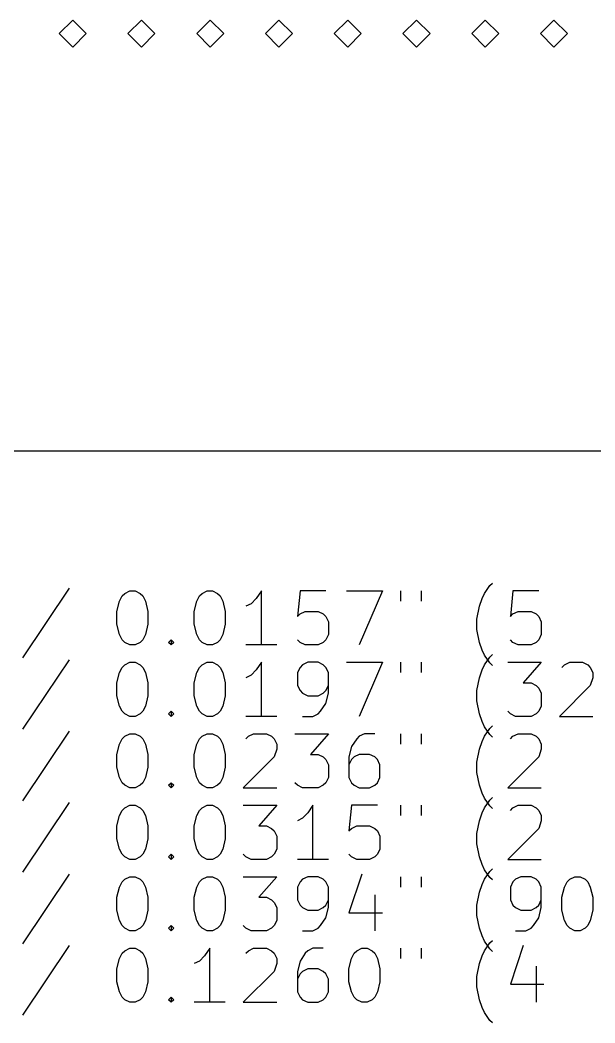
# Model space of a CAD drawing. Extents: x 122 to 201, y -145.1 to -71.
# Drawn here: x 141.18 to 162.41, y -145.12 to -108.08 of the extents above; entities that cross this region are included whole.
import ezdxf

# ---------------------------------------------------------------- set-up
doc = ezdxf.new("R2010")
doc.units = 0
doc.layers.add('BLACK', color=7, linetype='CONTINUOUS')

msp = doc.modelspace()

# ---------------------------------------------------------------- linework, layer by layer
at = {"layer": 'BLACK', "linetype": 'CONTINUOUS'}
for p, q in [((143.12, -108.08), (142.62, -108.58)), ((143.62, -108.58), (143.12, -108.08)), ((145.66, -108.08), (145.16, -108.58)), ((146.16, -108.58), (145.66, -108.08)), ((148.2, -108.08), (147.7, -108.58)), ((148.7, -108.58), (148.2, -108.08)), ((150.74, -108.08), (150.24, -108.58)), ((151.24, -108.58), (150.74, -108.08)), ((153.28, -108.08), (152.78, -108.58)), ((153.78, -108.58), (153.28, -108.08)), ((155.82, -108.08), (155.32, -108.58)), ((156.32, -108.58), (155.82, -108.08)), ((158.36, -108.08), (157.86, -108.58)), ((158.86, -108.58), (158.36, -108.08)), ((160.9, -108.08), (160.4, -108.58)), ((161.4, -108.58), (160.9, -108.08)), ((142.62, -108.58), (143.12, -109.08)), ((143.12, -109.08), (143.62, -108.58)), ((145.16, -108.58), (145.66, -109.08)), ((145.66, -109.08), (146.16, -108.58)), ((147.7, -108.58), (148.2, -109.08)), ((148.2, -109.08), (148.7, -108.58)), ((150.24, -108.58), (150.74, -109.08)), ((150.74, -109.08), (151.24, -108.58)), ((152.78, -108.58), (153.28, -109.08)), ((153.28, -109.08), (153.78, -108.58)), ((155.32, -108.58), (155.82, -109.08)), ((155.82, -109.08), (156.32, -108.58)), ((157.86, -108.58), (158.36, -109.08)), ((158.36, -109.08), (158.86, -108.58)), ((160.4, -108.58), (160.9, -109.08)), ((160.9, -109.08), (161.4, -108.58)), ((190.75, -124), (133.5, -124)), ((158.527, -128.969), (158.623, -128.874)), ((142.985, -129.065), (141.27, -131.636)), ((144.946, -129.35), (145.042, -129.255)), ((145.042, -129.255), (145.232, -129.16)), ((145.232, -129.16), (145.423, -129.16)), ((145.423, -129.16), (145.613, -129.255)), ((145.613, -129.255), (145.708, -129.35)), ((147.804, -129.35), (147.899, -129.255)), ((147.899, -129.255), (148.089, -129.16)), ((148.089, -129.16), (148.28, -129.16)), ((148.28, -129.16), (148.47, -129.255)), ((148.47, -129.255), (148.565, -129.35)), ((150.089, -129.16), (149.899, -129.445)), ((150.089, -131.16), (150.089, -129.16)), ((151.518, -129.16), (151.423, -130.112)), ((152.47, -129.16), (151.518, -129.16)), ((153.232, -129.16), (154.565, -129.16)), ((154.565, -129.16), (153.708, -131.16)), ((155.232, -129.16), (155.232, -129.541)), ((155.994, -129.16), (155.994, -129.541)), ((158.242, -129.445), (158.337, -129.255)), ((158.337, -129.255), (158.527, -128.969)), ((159.385, -129.16), (159.289, -130.112)), ((160.337, -129.16), (159.385, -129.16)), ((144.756, -129.922), (144.851, -129.541)), ((144.851, -129.541), (144.946, -129.35)), ((145.708, -129.35), (145.804, -129.541)), ((145.804, -129.541), (145.899, -129.922)), ((147.613, -129.922), (147.708, -129.541)), ((147.708, -129.541), (147.804, -129.35)), ((148.565, -129.35), (148.661, -129.541)), ((148.661, -129.541), (148.756, -129.922)), ((149.708, -129.636), (149.518, -129.731)), ((149.899, -129.445), (149.708, -129.636)), ((158.146, -129.731), (158.242, -129.445)), ((144.756, -130.398), (144.756, -129.922)), ((145.899, -129.922), (145.899, -130.398)), ((147.613, -130.398), (147.613, -129.922)), ((148.756, -129.922), (148.756, -130.398)), ((151.423, -130.112), (151.518, -130.017)), ((151.518, -130.017), (151.708, -129.922)), ((151.708, -129.922), (152.185, -129.922)), ((152.185, -129.922), (152.375, -130.017)), ((152.375, -130.017), (152.47, -130.112)), ((158.051, -130.207), (158.146, -129.731)), ((159.289, -130.112), (159.385, -130.017)), ((159.385, -130.017), (159.575, -129.922)), ((159.575, -129.922), (160.051, -129.922)), ((160.051, -129.922), (160.242, -130.017)), ((160.242, -130.017), (160.337, -130.112)), ((152.47, -130.112), (152.565, -130.303)), ((152.565, -130.303), (152.565, -130.779)), ((158.051, -130.588), (158.051, -130.207)), ((160.337, -130.112), (160.432, -130.303)), ((160.432, -130.303), (160.432, -130.779)), ((144.851, -130.779), (144.756, -130.398)), ((145.899, -130.398), (145.804, -130.779)), ((147.708, -130.779), (147.613, -130.398)), ((148.756, -130.398), (148.661, -130.779)), ((158.146, -131.065), (158.051, -130.588)), ((144.946, -130.969), (144.851, -130.779)), ((145.042, -131.065), (144.946, -130.969)), ((145.232, -131.16), (145.042, -131.065)), ((145.613, -131.065), (145.423, -131.16)), ((145.708, -130.969), (145.613, -131.065)), ((145.804, -130.779), (145.708, -130.969)), ((146.661, -131.065), (146.756, -130.969)), ((146.756, -131.16), (146.661, -131.065)), ((146.756, -130.969), (146.851, -131.065)), ((146.756, -130.969), (146.756, -131.16)), ((146.851, -131.065), (146.756, -131.16)), ((147.804, -130.969), (147.708, -130.779)), ((147.899, -131.065), (147.804, -130.969)), ((148.089, -131.16), (147.899, -131.065)), ((148.47, -131.065), (148.28, -131.16)), ((148.565, -130.969), (148.47, -131.065)), ((148.661, -130.779), (148.565, -130.969)), ((151.518, -131.065), (151.423, -130.969)), ((151.708, -131.16), (151.518, -131.065)), ((152.375, -131.065), (152.185, -131.16)), ((152.47, -130.969), (152.375, -131.065)), ((152.565, -130.779), (152.47, -130.969)), ((158.242, -131.35), (158.146, -131.065)), ((159.385, -131.065), (159.289, -130.969)), ((159.575, -131.16), (159.385, -131.065)), ((160.242, -131.065), (160.051, -131.16)), ((160.337, -130.969), (160.242, -131.065)), ((160.432, -130.779), (160.337, -130.969)), ((145.423, -131.16), (145.232, -131.16)), ((148.28, -131.16), (148.089, -131.16)), ((150.661, -131.16), (149.518, -131.16)), ((152.185, -131.16), (151.708, -131.16)), ((158.337, -131.541), (158.242, -131.35)), ((160.051, -131.16), (159.575, -131.16)), ((142.985, -131.705), (141.27, -134.276)), ((145.042, -131.895), (145.232, -131.8)), ((145.232, -131.8), (145.423, -131.8)), ((145.423, -131.8), (145.613, -131.895)), ((147.899, -131.895), (148.089, -131.8)), ((148.089, -131.8), (148.28, -131.8)), ((148.28, -131.8), (148.47, -131.895)), ((150.089, -131.8), (149.899, -132.085)), ((150.089, -133.8), (150.089, -131.8)), ((151.804, -131.8), (151.613, -131.895)), ((152.185, -131.8), (151.804, -131.8)), ((152.375, -131.895), (152.185, -131.8)), ((153.232, -131.8), (154.565, -131.8)), ((154.565, -131.8), (153.708, -133.8)), ((155.232, -131.8), (155.232, -132.181)), ((155.994, -131.8), (155.994, -132.181)), ((158.527, -131.826), (158.337, -131.541)), ((158.337, -131.895), (158.527, -131.609)), ((158.527, -131.609), (158.623, -131.514)), ((158.623, -131.922), (158.527, -131.826)), ((159.194, -131.8), (160.432, -131.8)), ((160.432, -131.8), (159.765, -132.562)), ((161.289, -131.895), (161.48, -131.8)), ((161.48, -131.8), (161.956, -131.8)), ((161.956, -131.8), (162.146, -131.895)), ((144.756, -132.562), (144.851, -132.181)), ((144.851, -132.181), (144.946, -131.99)), ((144.946, -131.99), (145.042, -131.895)), ((145.613, -131.895), (145.708, -131.99)), ((145.708, -131.99), (145.804, -132.181)), ((145.804, -132.181), (145.899, -132.562)), ((147.613, -132.562), (147.708, -132.181)), ((147.708, -132.181), (147.804, -131.99)), ((147.804, -131.99), (147.899, -131.895)), ((148.47, -131.895), (148.565, -131.99)), ((148.565, -131.99), (148.661, -132.181)), ((148.661, -132.181), (148.756, -132.562)), ((149.899, -132.085), (149.708, -132.276)), ((151.518, -131.99), (151.423, -132.181)), ((151.423, -132.181), (151.423, -132.657)), ((151.613, -131.895), (151.518, -131.99)), ((152.47, -131.99), (152.375, -131.895)), ((152.565, -132.181), (152.47, -131.99)), ((152.565, -132.943), (152.565, -132.181)), ((158.146, -132.371), (158.242, -132.085)), ((158.242, -132.085), (158.337, -131.895)), ((161.194, -131.99), (161.289, -131.895)), ((162.146, -131.895), (162.242, -131.99)), ((162.242, -131.99), (162.337, -132.181)), ((162.337, -132.181), (162.337, -132.371)), ((144.756, -133.038), (144.756, -132.562)), ((145.899, -132.562), (145.899, -133.038)), ((147.613, -133.038), (147.613, -132.562)), ((148.756, -132.562), (148.756, -133.038)), ((149.708, -132.276), (149.518, -132.371)), ((158.051, -132.847), (158.146, -132.371)), ((159.765, -132.562), (160.051, -132.562)), ((160.051, -132.562), (160.242, -132.657)), ((162.337, -132.371), (162.242, -132.657)), ((151.423, -132.657), (151.518, -132.847)), ((151.518, -132.847), (151.613, -132.943)), ((151.613, -132.943), (151.804, -133.038)), ((152.185, -133.038), (152.375, -132.943)), ((152.375, -132.943), (152.47, -132.847)), ((152.47, -132.847), (152.565, -132.657)), ((152.47, -133.324), (152.565, -132.943)), ((158.051, -133.228), (158.051, -132.847)), ((160.242, -132.657), (160.337, -132.752)), ((160.337, -132.752), (160.432, -132.943)), ((160.432, -132.943), (160.432, -133.419)), ((162.242, -132.657), (161.099, -133.8)), ((144.851, -133.419), (144.756, -133.038)), ((145.899, -133.038), (145.804, -133.419)), ((147.708, -133.419), (147.613, -133.038)), ((148.756, -133.038), (148.661, -133.419)), ((151.804, -133.038), (152.185, -133.038)), ((152.28, -133.609), (152.47, -133.324)), ((158.146, -133.705), (158.051, -133.228)), ((144.946, -133.609), (144.851, -133.419)), ((145.042, -133.705), (144.946, -133.609)), ((145.232, -133.8), (145.042, -133.705)), ((145.613, -133.705), (145.423, -133.8)), ((145.708, -133.609), (145.613, -133.705)), ((145.804, -133.419), (145.708, -133.609)), ((146.661, -133.705), (146.756, -133.609)), ((146.756, -133.8), (146.661, -133.705)), ((146.756, -133.609), (146.851, -133.705)), ((146.756, -133.609), (146.756, -133.8)), ((146.851, -133.705), (146.756, -133.8)), ((147.804, -133.609), (147.708, -133.419)), ((147.899, -133.705), (147.804, -133.609)), ((148.089, -133.8), (147.899, -133.705)), ((148.47, -133.705), (148.28, -133.8)), ((148.565, -133.609), (148.47, -133.705)), ((148.661, -133.419), (148.565, -133.609)), ((151.994, -133.8), (152.185, -133.705)), ((152.185, -133.705), (152.28, -133.609)), ((158.242, -133.99), (158.146, -133.705)), ((159.289, -133.705), (159.194, -133.609)), ((159.48, -133.8), (159.289, -133.705)), ((160.242, -133.705), (160.051, -133.8)), ((160.337, -133.609), (160.242, -133.705)), ((160.432, -133.419), (160.337, -133.609)), ((145.423, -133.8), (145.232, -133.8)), ((148.28, -133.8), (148.089, -133.8)), ((150.661, -133.8), (149.518, -133.8)), ((151.613, -133.8), (151.994, -133.8)), ((158.337, -134.181), (158.242, -133.99)), ((160.051, -133.8), (159.48, -133.8)), ((161.099, -133.8), (162.337, -133.8)), ((142.985, -134.345), (141.27, -136.916)), ((145.042, -134.535), (145.232, -134.44)), ((145.232, -134.44), (145.423, -134.44)), ((145.423, -134.44), (145.613, -134.535)), ((147.899, -134.535), (148.089, -134.44)), ((148.089, -134.44), (148.28, -134.44)), ((148.28, -134.44), (148.47, -134.535)), ((149.613, -134.535), (149.804, -134.44)), ((149.804, -134.44), (150.28, -134.44)), ((150.28, -134.44), (150.47, -134.535)), ((151.327, -134.44), (152.565, -134.44)), ((152.565, -134.44), (151.899, -135.202)), ((153.899, -134.44), (153.708, -134.535)), ((154.28, -134.44), (153.899, -134.44)), ((155.232, -134.44), (155.232, -134.821)), ((155.994, -134.44), (155.994, -134.821)), ((158.527, -134.466), (158.337, -134.181)), ((158.337, -134.535), (158.527, -134.249)), ((158.527, -134.249), (158.623, -134.154)), ((159.385, -134.535), (159.575, -134.44)), ((159.575, -134.44), (160.051, -134.44)), ((160.051, -134.44), (160.242, -134.535)), ((144.756, -135.202), (144.851, -134.821)), ((144.851, -134.821), (144.946, -134.63)), ((144.946, -134.63), (145.042, -134.535)), ((145.613, -134.535), (145.708, -134.63)), ((145.708, -134.63), (145.804, -134.821)), ((145.804, -134.821), (145.899, -135.202)), ((147.613, -135.202), (147.708, -134.821)), ((147.708, -134.821), (147.804, -134.63)), ((147.804, -134.63), (147.899, -134.535)), ((148.47, -134.535), (148.565, -134.63)), ((148.565, -134.63), (148.661, -134.821)), ((148.661, -134.821), (148.756, -135.202)), ((149.518, -134.63), (149.613, -134.535)), ((150.47, -134.535), (150.565, -134.63)), ((150.565, -134.63), (150.661, -134.821)), ((150.661, -134.821), (150.661, -135.011)), ((153.613, -134.63), (153.423, -134.916)), ((153.708, -134.535), (153.613, -134.63)), ((158.146, -135.011), (158.242, -134.725)), ((158.242, -134.725), (158.337, -134.535)), ((158.623, -134.562), (158.527, -134.466)), ((159.289, -134.63), (159.385, -134.535)), ((160.242, -134.535), (160.337, -134.63)), ((160.337, -134.63), (160.432, -134.821)), ((160.432, -134.821), (160.432, -135.011)), ((144.756, -135.678), (144.756, -135.202)), ((145.899, -135.202), (145.899, -135.678)), ((147.613, -135.678), (147.613, -135.202)), ((148.756, -135.202), (148.756, -135.678)), ((150.661, -135.011), (150.565, -135.297)), ((151.899, -135.202), (152.185, -135.202)), ((152.185, -135.202), (152.375, -135.297)), ((153.423, -134.916), (153.327, -135.297)), ((153.708, -135.202), (153.518, -135.297)), ((154.089, -135.202), (153.708, -135.202)), ((154.28, -135.297), (154.089, -135.202)), ((158.051, -135.487), (158.146, -135.011)), ((160.432, -135.011), (160.337, -135.297)), ((150.565, -135.297), (149.423, -136.44)), ((152.375, -135.297), (152.47, -135.392)), ((152.47, -135.392), (152.565, -135.583)), ((153.327, -135.297), (153.327, -136.059)), ((153.423, -135.392), (153.327, -135.583)), ((153.518, -135.297), (153.423, -135.392)), ((154.375, -135.392), (154.28, -135.297)), ((154.47, -135.583), (154.375, -135.392)), ((158.051, -135.868), (158.051, -135.487)), ((160.337, -135.297), (159.194, -136.44)), ((144.851, -136.059), (144.756, -135.678)), ((145.899, -135.678), (145.804, -136.059)), ((147.708, -136.059), (147.613, -135.678)), ((148.756, -135.678), (148.661, -136.059)), ((152.565, -135.583), (152.565, -136.059)), ((154.47, -136.059), (154.47, -135.583)), ((158.146, -136.345), (158.051, -135.868)), ((144.946, -136.249), (144.851, -136.059)), ((145.042, -136.345), (144.946, -136.249)), ((145.708, -136.249), (145.613, -136.345)), ((145.804, -136.059), (145.708, -136.249)), ((146.661, -136.345), (146.756, -136.249)), ((146.756, -136.249), (146.851, -136.345)), ((146.756, -136.249), (146.756, -136.44)), ((147.804, -136.249), (147.708, -136.059)), ((147.899, -136.345), (147.804, -136.249)), ((148.565, -136.249), (148.47, -136.345)), ((148.661, -136.059), (148.565, -136.249)), ((151.423, -136.345), (151.327, -136.249)), ((152.47, -136.249), (152.375, -136.345)), ((152.565, -136.059), (152.47, -136.249)), ((153.327, -136.059), (153.423, -136.249)), ((153.423, -136.249), (153.518, -136.345)), ((154.28, -136.345), (154.375, -136.249)), ((154.375, -136.249), (154.47, -136.059)), ((145.232, -136.44), (145.042, -136.345)), ((145.423, -136.44), (145.232, -136.44)), ((145.613, -136.345), (145.423, -136.44)), ((146.756, -136.44), (146.661, -136.345)), ((146.851, -136.345), (146.756, -136.44)), ((148.089, -136.44), (147.899, -136.345)), ((148.28, -136.44), (148.089, -136.44)), ((148.47, -136.345), (148.28, -136.44)), ((149.423, -136.44), (150.661, -136.44)), ((151.613, -136.44), (151.423, -136.345)), ((152.185, -136.44), (151.613, -136.44)), ((152.375, -136.345), (152.185, -136.44)), ((153.518, -136.345), (153.708, -136.44)), ((153.708, -136.44), (154.089, -136.44)), ((154.089, -136.44), (154.28, -136.345)), ((158.242, -136.63), (158.146, -136.345)), ((158.337, -136.821), (158.242, -136.63)), ((159.194, -136.44), (160.432, -136.44)), ((142.985, -136.985), (141.27, -139.556)), ((158.527, -137.106), (158.337, -136.821)), ((158.337, -137.175), (158.527, -136.889)), ((158.527, -136.889), (158.623, -136.794)), ((144.851, -137.461), (144.946, -137.27)), ((144.946, -137.27), (145.042, -137.175)), ((145.042, -137.175), (145.232, -137.08)), ((145.232, -137.08), (145.423, -137.08)), ((145.423, -137.08), (145.613, -137.175)), ((145.613, -137.175), (145.708, -137.27)), ((145.708, -137.27), (145.804, -137.461)), ((147.708, -137.461), (147.804, -137.27)), ((147.804, -137.27), (147.899, -137.175)), ((147.899, -137.175), (148.089, -137.08)), ((148.089, -137.08), (148.28, -137.08)), ((148.28, -137.08), (148.47, -137.175)), ((148.47, -137.175), (148.565, -137.27)), ((148.565, -137.27), (148.661, -137.461)), ((149.423, -137.08), (150.661, -137.08)), ((150.661, -137.08), (149.994, -137.842)), ((151.804, -137.365), (151.613, -137.556)), ((151.994, -137.08), (151.804, -137.365)), ((151.994, -139.08), (151.994, -137.08)), ((153.423, -137.08), (153.327, -138.032)), ((154.375, -137.08), (153.423, -137.08)), ((155.232, -137.08), (155.232, -137.461)), ((155.994, -137.08), (155.994, -137.461)), ((158.146, -137.651), (158.242, -137.365)), ((158.242, -137.365), (158.337, -137.175)), ((158.623, -137.202), (158.527, -137.106)), ((159.289, -137.27), (159.385, -137.175)), ((159.385, -137.175), (159.575, -137.08)), ((159.575, -137.08), (160.051, -137.08)), ((160.051, -137.08), (160.242, -137.175)), ((160.242, -137.175), (160.337, -137.27)), ((160.337, -137.27), (160.432, -137.461)), ((144.756, -137.842), (144.851, -137.461)), ((145.804, -137.461), (145.899, -137.842)), ((147.613, -137.842), (147.708, -137.461)), ((148.661, -137.461), (148.756, -137.842)), ((151.613, -137.556), (151.423, -137.651)), ((158.051, -138.127), (158.146, -137.651)), ((160.432, -137.651), (160.337, -137.937)), ((160.432, -137.461), (160.432, -137.651)), ((144.756, -138.318), (144.756, -137.842)), ((145.899, -137.842), (145.899, -138.318)), ((147.613, -138.318), (147.613, -137.842)), ((148.756, -137.842), (148.756, -138.318)), ((149.994, -137.842), (150.28, -137.842)), ((150.28, -137.842), (150.47, -137.937)), ((150.47, -137.937), (150.565, -138.032)), ((150.565, -138.032), (150.661, -138.223)), ((153.327, -138.032), (153.423, -137.937)), ((153.423, -137.937), (153.613, -137.842)), ((153.613, -137.842), (154.089, -137.842)), ((154.089, -137.842), (154.28, -137.937)), ((154.28, -137.937), (154.375, -138.032)), ((154.375, -138.032), (154.47, -138.223)), ((158.051, -138.508), (158.051, -138.127)), ((160.337, -137.937), (159.194, -139.08)), ((144.851, -138.699), (144.756, -138.318)), ((145.899, -138.318), (145.804, -138.699)), ((147.708, -138.699), (147.613, -138.318)), ((148.756, -138.318), (148.661, -138.699)), ((150.661, -138.223), (150.661, -138.699)), ((154.47, -138.223), (154.47, -138.699)), ((158.146, -138.985), (158.051, -138.508)), ((144.946, -138.889), (144.851, -138.699)), ((145.042, -138.985), (144.946, -138.889)), ((145.708, -138.889), (145.613, -138.985)), ((145.804, -138.699), (145.708, -138.889)), ((146.661, -138.985), (146.756, -138.889)), ((146.756, -138.889), (146.851, -138.985)), ((146.756, -138.889), (146.756, -139.08)), ((147.804, -138.889), (147.708, -138.699)), ((147.899, -138.985), (147.804, -138.889)), ((148.565, -138.889), (148.47, -138.985)), ((148.661, -138.699), (148.565, -138.889)), ((149.518, -138.985), (149.423, -138.889)), ((150.565, -138.889), (150.47, -138.985)), ((150.661, -138.699), (150.565, -138.889)), ((153.423, -138.985), (153.327, -138.889)), ((154.375, -138.889), (154.28, -138.985)), ((154.47, -138.699), (154.375, -138.889)), ((145.232, -139.08), (145.042, -138.985)), ((145.423, -139.08), (145.232, -139.08)), ((145.613, -138.985), (145.423, -139.08)), ((146.756, -139.08), (146.661, -138.985)), ((146.851, -138.985), (146.756, -139.08)), ((148.089, -139.08), (147.899, -138.985)), ((148.28, -139.08), (148.089, -139.08)), ((148.47, -138.985), (148.28, -139.08)), ((149.708, -139.08), (149.518, -138.985)), ((150.28, -139.08), (149.708, -139.08)), ((150.47, -138.985), (150.28, -139.08)), ((152.565, -139.08), (151.423, -139.08)), ((153.613, -139.08), (153.423, -138.985)), ((154.089, -139.08), (153.613, -139.08)), ((154.28, -138.985), (154.089, -139.08)), ((158.242, -139.27), (158.146, -138.985)), ((158.337, -139.461), (158.242, -139.27)), ((159.194, -139.08), (160.432, -139.08)), ((142.985, -139.625), (141.27, -142.196)), ((153.804, -139.625), (153.327, -141.053)), ((158.527, -139.746), (158.337, -139.461)), ((158.337, -139.815), (158.527, -139.529)), ((158.527, -139.529), (158.623, -139.434)), ((144.851, -140.101), (144.946, -139.91)), ((144.946, -139.91), (145.042, -139.815)), ((145.042, -139.815), (145.232, -139.72)), ((145.232, -139.72), (145.423, -139.72)), ((145.423, -139.72), (145.613, -139.815)), ((145.613, -139.815), (145.708, -139.91)), ((145.708, -139.91), (145.804, -140.101)), ((147.708, -140.101), (147.804, -139.91)), ((147.804, -139.91), (147.899, -139.815)), ((147.899, -139.815), (148.089, -139.72)), ((148.089, -139.72), (148.28, -139.72)), ((148.28, -139.72), (148.47, -139.815)), ((148.47, -139.815), (148.565, -139.91)), ((148.565, -139.91), (148.661, -140.101)), ((149.423, -139.72), (150.661, -139.72)), ((150.661, -139.72), (149.994, -140.482)), ((151.518, -139.91), (151.423, -140.101)), ((151.613, -139.815), (151.518, -139.91)), ((151.804, -139.72), (151.613, -139.815)), ((152.185, -139.72), (151.804, -139.72)), ((152.375, -139.815), (152.185, -139.72)), ((152.47, -139.91), (152.375, -139.815)), ((152.565, -140.101), (152.47, -139.91)), ((155.232, -139.72), (155.232, -140.101)), ((155.994, -139.72), (155.994, -140.101)), ((158.146, -140.291), (158.242, -140.005)), ((158.242, -140.005), (158.337, -139.815)), ((158.623, -139.842), (158.527, -139.746)), ((159.385, -139.91), (159.289, -140.101)), ((159.48, -139.815), (159.385, -139.91)), ((159.67, -139.72), (159.48, -139.815)), ((160.051, -139.72), (159.67, -139.72)), ((160.242, -139.815), (160.051, -139.72)), ((160.337, -139.91), (160.242, -139.815)), ((160.432, -140.101), (160.337, -139.91)), ((161.289, -140.101), (161.385, -139.91)), ((161.385, -139.91), (161.48, -139.815)), ((161.48, -139.815), (161.67, -139.72)), ((161.67, -139.72), (161.861, -139.72)), ((161.861, -139.72), (162.051, -139.815)), ((162.051, -139.815), (162.146, -139.91)), ((162.146, -139.91), (162.242, -140.101)), ((144.756, -140.482), (144.851, -140.101)), ((145.804, -140.101), (145.899, -140.482)), ((147.613, -140.482), (147.708, -140.101)), ((148.661, -140.101), (148.756, -140.482)), ((151.423, -140.101), (151.423, -140.577)), ((152.565, -140.863), (152.565, -140.101)), ((154.28, -140.386), (154.28, -141.72)), ((158.051, -140.767), (158.146, -140.291)), ((159.289, -140.101), (159.289, -140.577)), ((160.432, -140.863), (160.432, -140.101)), ((161.194, -140.482), (161.289, -140.101)), ((162.242, -140.101), (162.337, -140.482)), ((144.756, -140.958), (144.756, -140.482)), ((145.899, -140.482), (145.899, -140.958)), ((147.613, -140.958), (147.613, -140.482)), ((148.756, -140.482), (148.756, -140.958)), ((149.994, -140.482), (150.28, -140.482)), ((150.28, -140.482), (150.47, -140.577)), ((150.47, -140.577), (150.565, -140.672)), ((150.565, -140.672), (150.661, -140.863)), ((151.423, -140.577), (151.518, -140.767)), ((152.47, -140.767), (152.565, -140.577)), ((159.289, -140.577), (159.385, -140.767)), ((160.337, -140.767), (160.432, -140.577)), ((161.194, -140.958), (161.194, -140.482)), ((162.337, -140.482), (162.337, -140.958)), ((144.851, -141.339), (144.756, -140.958)), ((145.899, -140.958), (145.804, -141.339)), ((147.708, -141.339), (147.613, -140.958)), ((148.756, -140.958), (148.661, -141.339)), ((150.661, -140.863), (150.661, -141.339)), ((151.518, -140.767), (151.613, -140.863)), ((151.613, -140.863), (151.804, -140.958)), ((151.804, -140.958), (152.185, -140.958)), ((152.185, -140.958), (152.375, -140.863)), ((152.375, -140.863), (152.47, -140.767)), ((152.47, -141.244), (152.565, -140.863)), ((153.327, -141.053), (154.565, -141.053)), ((158.051, -141.148), (158.051, -140.767)), ((159.385, -140.767), (159.48, -140.863)), ((159.48, -140.863), (159.67, -140.958)), ((159.67, -140.958), (160.051, -140.958)), ((160.051, -140.958), (160.242, -140.863)), ((160.242, -140.863), (160.337, -140.767)), ((160.337, -141.244), (160.432, -140.863)), ((161.289, -141.339), (161.194, -140.958)), ((162.337, -140.958), (162.242, -141.339)), ((144.946, -141.529), (144.851, -141.339)), ((145.804, -141.339), (145.708, -141.529)), ((147.804, -141.529), (147.708, -141.339)), ((148.661, -141.339), (148.565, -141.529)), ((150.661, -141.339), (150.565, -141.529)), ((152.28, -141.529), (152.47, -141.244)), ((158.146, -141.625), (158.051, -141.148)), ((160.146, -141.529), (160.337, -141.244)), ((161.385, -141.529), (161.289, -141.339)), ((162.242, -141.339), (162.146, -141.529)), ((145.042, -141.625), (144.946, -141.529)), ((145.232, -141.72), (145.042, -141.625)), ((145.423, -141.72), (145.232, -141.72)), ((145.613, -141.625), (145.423, -141.72)), ((145.708, -141.529), (145.613, -141.625)), ((146.661, -141.625), (146.756, -141.529)), ((146.756, -141.72), (146.661, -141.625)), ((146.756, -141.529), (146.851, -141.625)), ((146.756, -141.529), (146.756, -141.72)), ((146.851, -141.625), (146.756, -141.72)), ((147.899, -141.625), (147.804, -141.529)), ((148.089, -141.72), (147.899, -141.625)), ((148.28, -141.72), (148.089, -141.72)), ((148.47, -141.625), (148.28, -141.72)), ((148.565, -141.529), (148.47, -141.625)), ((149.518, -141.625), (149.423, -141.529)), ((149.708, -141.72), (149.518, -141.625)), ((150.28, -141.72), (149.708, -141.72)), ((150.47, -141.625), (150.28, -141.72)), ((150.565, -141.529), (150.47, -141.625)), ((151.613, -141.72), (151.994, -141.72)), ((151.994, -141.72), (152.185, -141.625)), ((152.185, -141.625), (152.28, -141.529)), ((158.242, -141.91), (158.146, -141.625)), ((159.48, -141.72), (159.861, -141.72)), ((159.861, -141.72), (160.051, -141.625)), ((160.051, -141.625), (160.146, -141.529)), ((161.48, -141.625), (161.385, -141.529)), ((161.67, -141.72), (161.48, -141.625)), ((161.861, -141.72), (161.67, -141.72)), ((162.051, -141.625), (161.861, -141.72)), ((162.146, -141.529), (162.051, -141.625)), ((158.337, -142.101), (158.242, -141.91)), ((158.527, -142.386), (158.337, -142.101)), ((158.337, -142.455), (158.527, -142.169)), ((158.527, -142.169), (158.623, -142.074)), ((142.985, -142.265), (141.27, -144.836)), ((144.851, -142.741), (144.946, -142.55)), ((144.946, -142.55), (145.042, -142.455)), ((145.042, -142.455), (145.232, -142.36)), ((145.232, -142.36), (145.423, -142.36)), ((145.423, -142.36), (145.613, -142.455)), ((145.613, -142.455), (145.708, -142.55)), ((145.708, -142.55), (145.804, -142.741)), ((148.185, -142.36), (147.994, -142.645)), ((148.185, -144.36), (148.185, -142.36)), ((149.518, -142.55), (149.613, -142.455)), ((149.613, -142.455), (149.804, -142.36)), ((149.804, -142.36), (150.28, -142.36)), ((150.28, -142.36), (150.47, -142.455)), ((150.47, -142.455), (150.565, -142.55)), ((150.565, -142.55), (150.661, -142.741)), ((151.708, -142.55), (151.518, -142.836)), ((151.804, -142.455), (151.708, -142.55)), ((151.994, -142.36), (151.804, -142.455)), ((152.375, -142.36), (151.994, -142.36)), ((153.423, -142.741), (153.518, -142.55)), ((153.518, -142.55), (153.613, -142.455)), ((153.613, -142.455), (153.804, -142.36)), ((153.804, -142.36), (153.994, -142.36)), ((153.994, -142.36), (154.185, -142.455)), ((154.185, -142.455), (154.28, -142.55)), ((154.28, -142.55), (154.375, -142.741)), ((155.232, -142.36), (155.232, -142.741)), ((155.994, -142.36), (155.994, -142.741)), ((158.242, -142.645), (158.337, -142.455)), ((158.623, -142.482), (158.527, -142.386)), ((159.765, -142.265), (159.289, -143.693)), ((144.756, -143.122), (144.851, -142.741)), ((145.804, -142.741), (145.899, -143.122)), ((147.804, -142.836), (147.613, -142.931)), ((147.994, -142.645), (147.804, -142.836)), ((150.661, -142.931), (150.565, -143.217)), ((150.661, -142.741), (150.661, -142.931)), ((151.518, -142.836), (151.423, -143.217)), ((153.327, -143.122), (153.423, -142.741)), ((154.375, -142.741), (154.47, -143.122)), ((158.051, -143.407), (158.146, -142.931)), ((158.146, -142.931), (158.242, -142.645)), ((144.756, -143.598), (144.756, -143.122)), ((145.899, -143.122), (145.899, -143.598)), ((150.565, -143.217), (149.423, -144.36)), ((151.423, -143.217), (151.423, -143.979)), ((151.518, -143.312), (151.423, -143.503)), ((151.613, -143.217), (151.518, -143.312)), ((151.804, -143.122), (151.613, -143.217)), ((152.185, -143.122), (151.804, -143.122)), ((152.375, -143.217), (152.185, -143.122)), ((152.47, -143.312), (152.375, -143.217)), ((152.565, -143.503), (152.47, -143.312)), ((153.327, -143.598), (153.327, -143.122)), ((154.47, -143.122), (154.47, -143.598)), ((160.242, -143.026), (160.242, -144.36)), ((144.851, -143.979), (144.756, -143.598)), ((145.899, -143.598), (145.804, -143.979)), ((152.565, -143.979), (152.565, -143.503)), ((153.423, -143.979), (153.327, -143.598)), ((154.47, -143.598), (154.375, -143.979)), ((158.051, -143.788), (158.051, -143.407)), ((159.289, -143.693), (160.527, -143.693)), ((144.946, -144.169), (144.851, -143.979)), ((145.804, -143.979), (145.708, -144.169)), ((151.423, -143.979), (151.518, -144.169)), ((152.47, -144.169), (152.565, -143.979)), ((153.518, -144.169), (153.423, -143.979)), ((154.375, -143.979), (154.28, -144.169)), ((158.146, -144.265), (158.051, -143.788)), ((145.042, -144.265), (144.946, -144.169)), ((145.232, -144.36), (145.042, -144.265)), ((145.423, -144.36), (145.232, -144.36)), ((145.613, -144.265), (145.423, -144.36)), ((145.708, -144.169), (145.613, -144.265)), ((146.661, -144.265), (146.756, -144.169)), ((146.756, -144.36), (146.661, -144.265)), ((146.756, -144.169), (146.851, -144.265)), ((146.756, -144.169), (146.756, -144.36)), ((146.851, -144.265), (146.756, -144.36)), ((148.756, -144.36), (147.613, -144.36)), ((149.423, -144.36), (150.661, -144.36)), ((151.518, -144.169), (151.613, -144.265)), ((151.613, -144.265), (151.804, -144.36)), ((151.804, -144.36), (152.185, -144.36)), ((152.185, -144.36), (152.375, -144.265)), ((152.375, -144.265), (152.47, -144.169)), ((153.613, -144.265), (153.518, -144.169)), ((153.804, -144.36), (153.613, -144.265)), ((153.994, -144.36), (153.804, -144.36)), ((154.185, -144.265), (153.994, -144.36)), ((154.28, -144.169), (154.185, -144.265)), ((158.242, -144.55), (158.146, -144.265)), ((158.337, -144.741), (158.242, -144.55)), ((158.527, -145.026), (158.337, -144.741)), ((158.623, -145.122), (158.527, -145.026))]:
    msp.add_line(p, q, dxfattribs=at)

doc.saveas('drawing.dxf')
